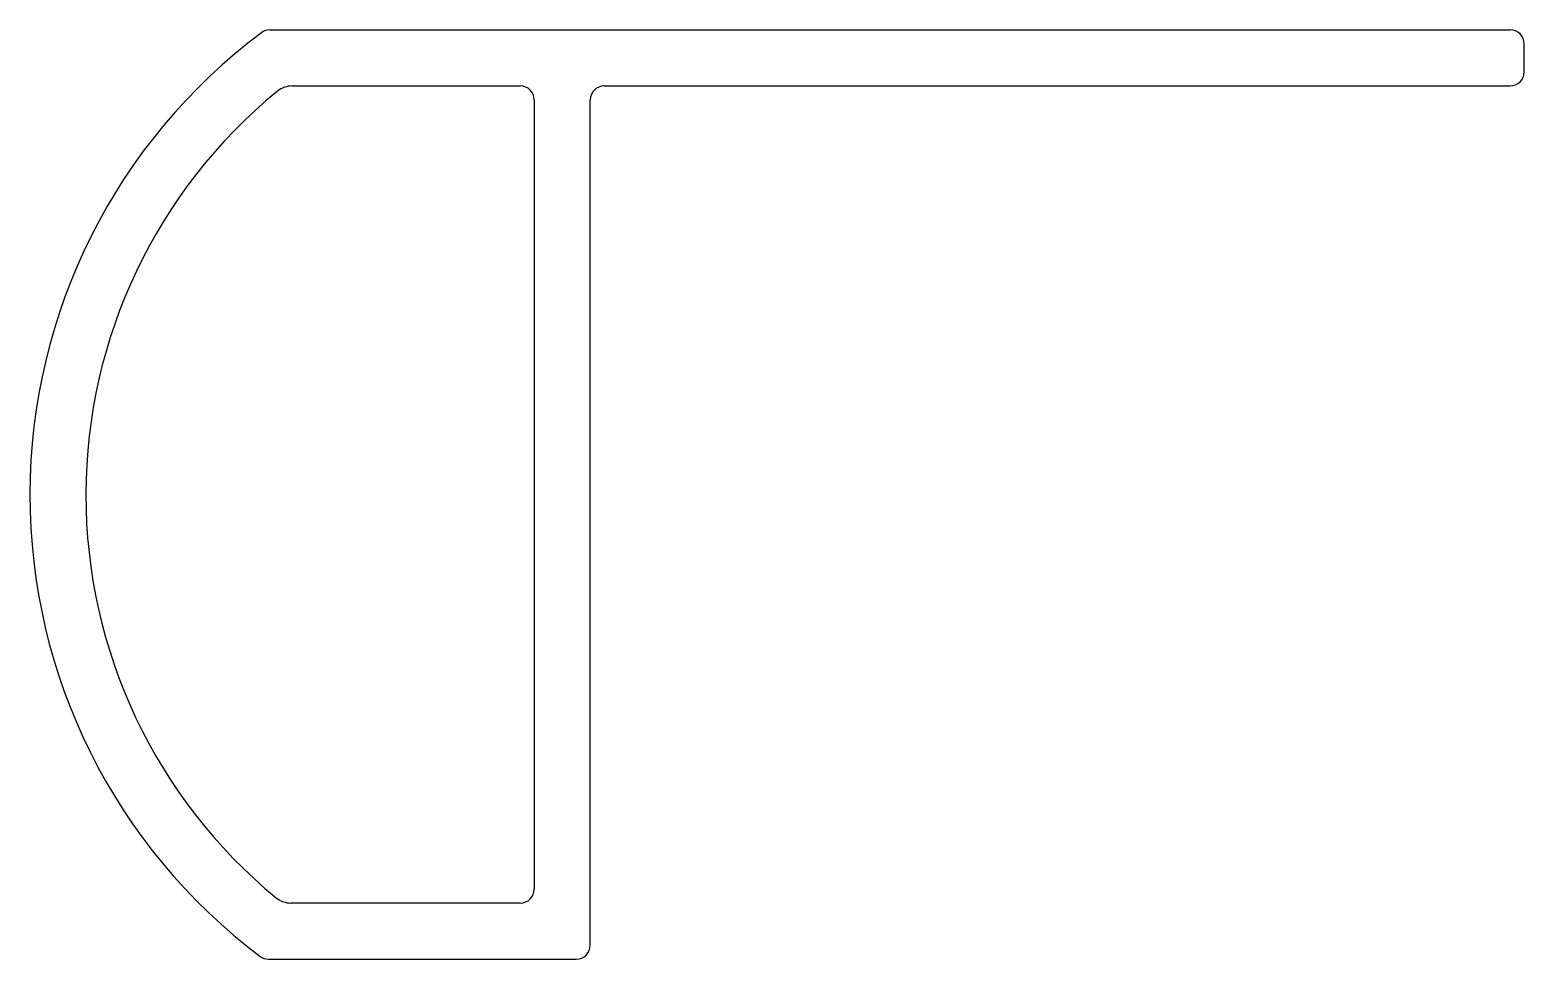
# Model space of a CAD drawing. Extents: x 656.8 to 688.8, y 589.1 to 609.
import ezdxf

# ---------------------------------------------------------------- set-up
doc = ezdxf.new("R2010")
doc.units = 0
doc.layers.get('0').update_dxf_attribs({"linetype": 'CONTINUOUS'})

msp = doc.modelspace()

# ---------------------------------------------------------------- linework, layer by layer
for p, q in [((661.946, 608.98), (688.508, 608.98)), ((688.808, 608.08), (688.808, 608.68)), ((662.428, 607.78), (667.308, 607.78)), ((669.108, 607.78), (688.508, 607.78)), ((667.608, 607.48), (667.608, 590.58)), ((668.808, 589.38), (668.808, 607.48)), ((667.308, 590.28), (662.399, 590.28)), ((661.915, 589.08), (668.508, 589.08))]:
    msp.add_line(p, q)
for centre, radius, start, end in [((661.946, 608.68), 0.3, 90, 126.7978), ((688.508, 608.68), 0.3, 0, 90), ((669.173, 599.018), 12.366, 126.7978, 233.0176), ((688.508, 608.08), 0.3, 270, 0), ((662.428, 607.28), 0.5, 90, 129.2311), ((667.308, 607.48), 0.3, 0, 90), ((669.108, 607.48), 0.3, 90, 180), ((669.173, 599.018), 11.166, 129.2311, 230.5711), ((667.308, 590.58), 0.3, 270, 0), ((662.399, 590.78), 0.5, 230.5711, 270), ((661.915, 589.38), 0.3, 233.0176, 270), ((668.508, 589.38), 0.3, 270, 0)]:
    msp.add_arc(centre, radius, start, end)

doc.saveas('drawing.dxf')
